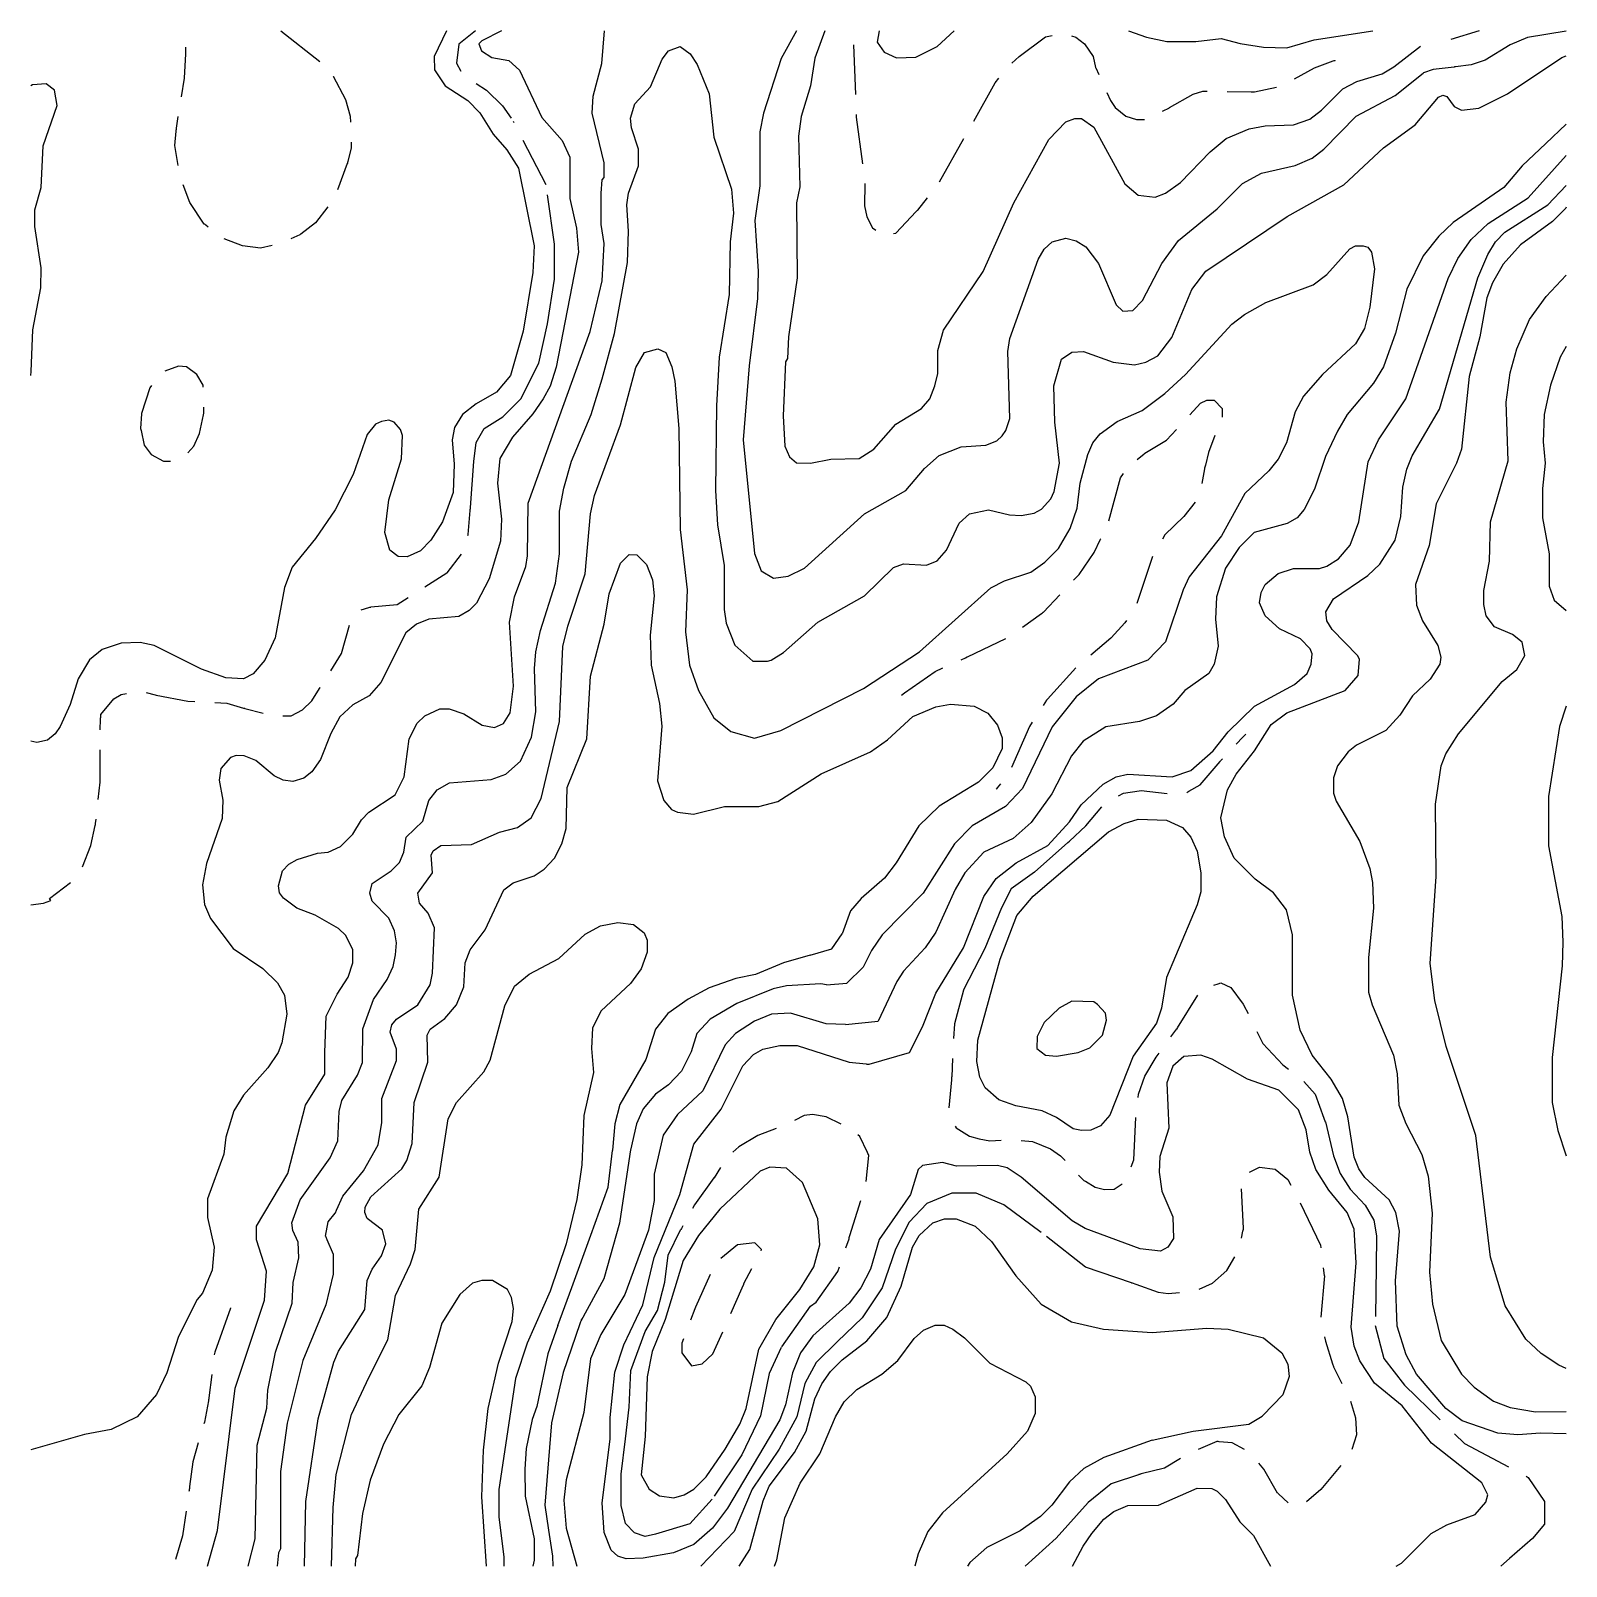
# Model space of a CAD drawing. Extents: x 544000 to 545000, y 131000 to 132000.
import ezdxf

# ---------------------------------------------------------------- set-up
doc = ezdxf.new("R2010")
doc.units = 0
doc.linetypes.add('DGN_STYLE_3', pattern=[45.374528, 32.410377, -12.964151])
for name, color, linetype in [('ALAPSZINTVONAL', 7, 'CONTINUOUS'), ('FELEZO_SZINTVONAL', 7, 'CONTINUOUS'), ('FOSZINTVONAL', 7, 'CONTINUOUS')]:
    doc.layers.add(name, color=color, linetype=linetype)

msp = doc.modelspace()

# ---------------------------------------------------------------- linework, layer by layer
at = {"layer": 'ALAPSZINTVONAL', "color": 4, "linetype": 'CONTINUOUS', "flags": 128}
for points in [[(544270.8, 132000), (544262.7, 131983.1), (544263, 131974.6), (544270, 131964.1), (544284.6, 131954.6), (544292.5, 131946.6), (544301.1, 131932.6), (544310, 131922.5), (544317.6, 131910.4), (544327.8, 131859.9), (544327.1, 131842.5), (544320.8, 131804.4), (544312.5, 131775.5), (544303.3, 131764.7), (544290, 131757.1), (544281.1, 131750.1), (544276, 131741.5), (544274.4, 131733.6), (544275.7, 131717.7), (544275.1, 131699.3), (544268.1, 131680.2), (544260.5, 131668.2), (544253.8, 131661.2), (544245.2, 131657.4), (544239.2, 131657.7), (544233.8, 131661.8), (544230.6, 131673.2), (544233.2, 131694.5), (544241.4, 131721.2), (544242.1, 131736.4), (544240.8, 131740.2), (544236.7, 131745), (544233.2, 131746.3), (544228.4, 131745.6), (544224.6, 131743.7), (544219.2, 131737.1), (544210, 131711), (544198.2, 131687.9), (544185.5, 131669.4), (544170.3, 131650.7), (544165.2, 131637.4), (544159.2, 131604.7), (544152.5, 131590.1), (544144.9, 131581.2), (544138.5, 131578), (544127.1, 131578.6), (544111.2, 131584.3), (544080.4, 131599.6), (544071.2, 131601.5), (544058.9, 131601.2), (544046.5, 131597), (544038.2, 131590.4), (544030.9, 131578), (544025.8, 131561.2), (544019.2, 131546.9), (544016, 131542.1), (544010.9, 131538), (544003.9, 131536.4), (544000, 131537.4)], [(544192.5, 131358.3), (544199.5, 131372.6), (544206.8, 131383.7), (544209.7, 131392.9), (544209.7, 131401.5), (544205.2, 131410.7), (544200.5, 131415.4), (544185.2, 131424), (544173.2, 131428.5), (544164.6, 131435.1), (544162, 131438.6), (544161.4, 131443.1), (544163.9, 131452.9), (544168.1, 131457.3), (544173.5, 131460.2), (544186.8, 131464.3), (544193.8, 131465), (544201.7, 131468.8), (544209.7, 131476.7), (544215.4, 131486.2), (544220.1, 131491), (544237.3, 131502.4), (544243.3, 131514.2), (544246.5, 131538.9), (544251.6, 131549.1), (544256.7, 131553.9), (544266.5, 131558.3), (544272.5, 131558.3), (544282.1, 131555.1), (544294.1, 131547.8), (544302.1, 131546.2), (544307.8, 131548.8), (544312.2, 131555.8), (544314.4, 131573.2), (544311.9, 131614.8), (544315.1, 131631.3), (544322.4, 131651), (544323.6, 131658), (544324, 131692.3), (544364.3, 131804.1), (544372.2, 131837.1), (544373.5, 131861.5), (544371.6, 131873.9), (544371.6, 131894.2), (544372.2, 131902.8), (544373.5, 131904.4), (544373.5, 131913.9), (544365.6, 131946.3), (544366.2, 131957.4), (544371.9, 131978.7), (544373.7, 132000)], [(544498.6, 132000), (544488.7, 131981.9), (544477.3, 131946.3), (544474.8, 131934.2), (544474.8, 131899), (544471.6, 131876.4), (544473.8, 131843.4), (544473.2, 131825.6), (544467.8, 131781.8), (544464, 131733.6), (544471.3, 131659.6), (544475.7, 131648.2), (544483.7, 131643.4), (544493.2, 131644.7), (544504, 131650.1), (544543, 131685.3), (544570, 131700.6), (544582.1, 131714.8), (544591.6, 131723.4), (544605.9, 131729.1), (544622.1, 131730.1), (544629.1, 131732.9), (544632.6, 131736.1), (544635.1, 131739.6), (544637.7, 131747.5), (544636.4, 131791), (544637.7, 131799.6), (544656.1, 131851), (544659.9, 131857.7), (544665.3, 131862.5), (544674.2, 131865), (544680.8, 131863.1), (544687.2, 131859.3), (544695.4, 131848.5), (544706.9, 131821.5), (544711.3, 131817.4), (544717.7, 131817.7), (544724, 131824.4), (544736.7, 131848.5), (544747.5, 131863.4), (544772.6, 131884.1), (544789.1, 131900.6), (544801.5, 131907.2), (544823.4, 131912.3), (544834.5, 131917.1), (544842.1, 131922.8), (544863.1, 131944.4), (544888.5, 131957.7), (544906.9, 131972.3), (544907.1, 131972.5)], [(544552.6, 132000), (544551.2, 131992.6), (544555.8, 131986.1), (544563.8, 131982.4), (544576.4, 131982.8), (544590.4, 131989.8), (544601.3, 132000)], [(544715, 132000), (544726.6, 131995.7), (544739.9, 131992.9), (544758.8, 131992.9), (544775.2, 131994.9), (544787.6, 131991.6), (544802.9, 131989.3), (544818.1, 131988.8), (544835.9, 131994), (544874.1, 132000)], [(545000, 131999.6), (544974.8, 131995.5), (544963.4, 131990.7), (544947.2, 131980.9), (544938, 131977.7), (544927.9, 131976.5), (544927.2, 131976.4), (544926.9, 131976.3)], [(544223.2, 131369.2), (544232.2, 131382.1), (544236, 131390.7), (544237.6, 131398.3), (544238.2, 131405.9), (544237, 131413.9), (544233.2, 131422.1), (544222.4, 131433.2), (544220.8, 131438.3), (544222.4, 131444.6), (544234.7, 131452.9), (544240.1, 131458.3), (544243, 131465), (544244.6, 131474.8), (544255.4, 131485.3), (544259.2, 131498.6), (544264.6, 131505.6), (544272.8, 131510.1), (544299.8, 131512.3), (544309.4, 131515.8), (544318.9, 131524.3), (544326.2, 131539.9), (544329, 131556.4), (544328.1, 131584.7), (544329, 131595.5), (544331.9, 131609.4), (544341.7, 131640.2), (544344.3, 131659.3), (544344.3, 131687.2), (544347.1, 131702.1), (544352.2, 131719.6), (544364.9, 131750.1), (544372.2, 131773.3), (544380.2, 131802.8), (544388.7, 131849.1), (544389.4, 131869.5), (544388.1, 131886.6), (544389.4, 131894.2), (544395.7, 131912), (544395.7, 131922.8), (544391.3, 131936.8), (544390.6, 131943.1), (544393.5, 131952.3), (544403.7, 131963.4), (544411.3, 131981.5), (544415.4, 131986.9), (544423, 131989.8), (544429.4, 131985), (544434.1, 131978), (544441.8, 131959), (544444.9, 131930.7), (544456.4, 131896.8), (544457.6, 131881.2), (544455.4, 131862.5), (544454.8, 131828.2), (544448.4, 131787.5), (544446.5, 131755.8), (544445.9, 131700.6), (544447.2, 131678.3), (544451.6, 131651.7), (544451.6, 131623.1), (544452.9, 131614.2), (544458.6, 131599.9), (544470.3, 131589.4), (544479.9, 131589.4), (544482.1, 131590.1), (544490.3, 131595.1), (544512.6, 131614.8), (544543, 131632), (544561.8, 131650.4), (544568.4, 131652.9), (544583.4, 131652), (544590.3, 131654.8), (544596.4, 131661.8), (544604.6, 131679.3), (544611.3, 131685.3), (544623.7, 131687.9), (544637.3, 131684.7), (544645, 131684.4), (544653.5, 131685.9), (544658.3, 131688.5), (544664.3, 131695.2), (544666.5, 131699.9), (544670, 131718.3), (544666.9, 131745), (544666.2, 131768.8), (544671.3, 131786), (544678, 131790.7), (544685.6, 131791), (544705, 131784.1), (544718.9, 131782.5), (544726.2, 131784.1), (544733.9, 131788.2), (544743.1, 131800.2), (544756.1, 131831.4), (544765.3, 131843.4), (544818.3, 131879), (544855.1, 131899.6), (544880.9, 131923.8), (544901.5, 131938.7), (544916.7, 131956.8), (544919.6, 131958), (544922.1, 131957.1), (544926.9, 131950.7), (544931.7, 131948.2), (544943.1, 131949.5), (544961.8, 131959), (544997.1, 131982.5), (545000, 131983.6)], [(544000, 131775.5), (544000.4, 131778), (544001.4, 131805.3), (544006.5, 131832.6), (544006.8, 131845.6), (544002.7, 131872.6), (544002.7, 131883.4), (544006.8, 131898), (544008.1, 131925), (544017.3, 131951.4), (544015.4, 131961.2), (544010, 131965.3), (544001.1, 131964.7), (544000, 131964.2)], [(545000, 131939.2), (544986.6, 131926.6), (544971.3, 131912), (544959.3, 131898), (544926.3, 131875.2), (544917.1, 131866.3), (544906.9, 131853.3), (544896.1, 131831.7), (544888.8, 131803.1), (544880.9, 131781.2), (544874.5, 131770.4), (544857.4, 131750.1), (544851, 131739.3), (544843.1, 131722.8), (544836.1, 131701.5), (544829.4, 131688.2), (544824.7, 131682.8), (544818.3, 131679), (544796.7, 131673.2), (544786.9, 131663.4), (544778, 131650.1), (544772.3, 131631.3), (544771.6, 131616.7), (544773.2, 131599.3), (544770.7, 131587.5), (544767.2, 131581.5), (544751.6, 131570.4), (544744, 131561.5), (544733.2, 131553.9), (544722.1, 131550.1), (544700.2, 131546.6), (544685.3, 131537.4), (544677.7, 131527.8), (544665, 131503.1), (544651.6, 131484.3), (544639.9, 131473.9), (544620.8, 131465), (544608.4, 131451.6), (544602.1, 131440.8), (544589.4, 131412.9), (544582.4, 131402.7), (544568.4, 131387.5), (544564, 131380.8), (544551.9, 131355.1)], [(544572.3, 131334.5), (544580.8, 131351.3), (544589.4, 131373.2), (544607.5, 131402.7), (544620.8, 131436.1), (544628.8, 131447.8), (544641.8, 131458), (544662.4, 131469.4), (544676.4, 131484.7), (544684, 131495.8), (544698.3, 131509.4), (544706.9, 131514.2), (544714.5, 131515.8), (544743.4, 131514.2), (544755.4, 131518.3), (544770.1, 131531), (544779.9, 131543.4), (544797, 131560.2), (544823.1, 131574.2), (544831.3, 131581.5), (544833.9, 131587.5), (544834.5, 131594.2), (544833.2, 131597.4), (544826.9, 131604), (544813.2, 131610.4), (544804, 131619), (544800.2, 131627.5), (544801.2, 131634.2), (544804, 131639.3), (544812.3, 131646.6), (544822.4, 131649.8), (544839.3, 131649.8), (544844, 131651.3), (544851.7, 131656.1), (544859.3, 131665), (544865, 131680.2), (544871, 131719.3), (544877.7, 131733.6), (544895.5, 131760.2), (544923.1, 131838.7), (544929.4, 131851.7), (544938, 131864.1), (544949.1, 131874.5), (544975.2, 131891.1), (545000, 131918.7)], [(545000, 131885), (544999.6, 131884.4), (544991, 131875.8), (544970.1, 131860.6), (544959, 131847.9), (544952, 131835.8), (544948.2, 131826), (544943.7, 131800.6), (544936.7, 131774.8), (544931.7, 131727.5), (544928.5, 131718.3), (544915.2, 131692), (544910.7, 131664.7), (544901.8, 131639.3), (544902.5, 131625.9), (544906.3, 131615.8), (544916.4, 131599.6), (544918.3, 131592), (544917.7, 131587.5), (544911.3, 131577.7), (544899.9, 131566.9), (544891.7, 131554.2), (544882.4, 131544.3), (544863.4, 131534.8), (544858, 131530.4), (544851, 131521.2), (544848.5, 131513.5), (544848.5, 131503.4), (544850.1, 131498.3), (544865.6, 131472), (544872, 131454.5), (544873.9, 131445.3), (544874.5, 131428.5), (544871.3, 131396.4), (544871.3, 131373.8), (544873.6, 131365.6), (544887.5, 131332.9), (544889.8, 131320.8), (544891, 131300.2), (544895.5, 131288.4), (544905.9, 131268.1), (544910.1, 131254.1), (544912.6, 131230), (544911, 131191.6), (544912.9, 131170.6), (544918.6, 131147.1), (544931.7, 131125.2), (544939.9, 131116.7), (544952.6, 131107.5), (544963.4, 131103.3), (544979.9, 131100.5), (545000, 131100.7)], [(544198.3, 131229.9), (544198.4, 131230.2), (544198.7, 131230.8), (544198.9, 131231.3), (544199.2, 131231.9), (544203.3, 131241.1), (544216.7, 131257.6), (544226.2, 131274.5), (544228.7, 131289.1), (544228.7, 131304.6), (544238.2, 131329.4), (544238.2, 131336.7), (544234.1, 131347.8), (544235.1, 131352.6), (544238.2, 131356.4), (544252.2, 131365.6), (544260.1, 131378.6), (544261.7, 131386.2), (544263, 131415.8), (544258.9, 131425.3), (544253.2, 131431.9), (544252.2, 131438.3), (544261.7, 131451.6), (544260.8, 131463.1), (544262.1, 131465.9), (544267.1, 131469.4), (544287.1, 131470), (544305.2, 131478), (544317, 131481.2), (544325.9, 131487.5), (544332.5, 131499.9), (544344.3, 131550.1), (544346.5, 131599), (544349.7, 131612.3), (544361.1, 131646.3), (544364.6, 131685.3), (544367.1, 131697.4), (544384, 131743.4), (544394.1, 131780.6), (544399.8, 131790.4), (544408.4, 131792.9), (544413.5, 131790.4), (544417.6, 131781.2), (544419.5, 131771.7), (544422.1, 131740.9), (544423, 131675.2), (544427.5, 131635.8), (544426.5, 131608.5), (544429.1, 131586.9), (544434.8, 131570.4), (544444.9, 131552.6), (544456, 131543.7), (544471.3, 131539.3), (544488.4, 131544.3), (544542.4, 131571.6), (544578.9, 131595.5), (544625.3, 131637.1), (544634.2, 131641.8), (544651.3, 131647.5), (544660.5, 131653.9), (544669.4, 131662.8), (544677, 131675.8), (544681.5, 131689.1), (544683.4, 131705.3), (544688.5, 131724), (544691.6, 131731.7), (544696.4, 131737.4), (544707.5, 131745.6), (544723.7, 131752.6), (544738.6, 131763.7), (544752, 131776.1), (544782.1, 131808.8), (544790.4, 131815.2), (544804.3, 131823.1), (544835.1, 131834.5), (544844, 131841.2), (544859, 131858), (544862.8, 131859.9), (544867.8, 131859.9), (544870.7, 131859), (544873.2, 131855.8), (544875.1, 131845), (544872, 131819.9), (544868.5, 131806), (544862.8, 131796.1), (544841.2, 131776.1), (544828.8, 131762.1), (544823.4, 131751.7), (544817.7, 131731.7), (544812.3, 131720.9), (544806.2, 131713.3), (544790.7, 131698.6), (544775.5, 131671), (544754.5, 131644.4), (544750.4, 131635.8), (544738.9, 131602.1), (544727.5, 131590.1), (544695.4, 131578), (544680.8, 131566.2), (544665.3, 131546.6), (544645.9, 131506.6), (544634.8, 131494.8), (544613.2, 131482.1), (544601.5, 131470.4), (544581.1, 131438.3), (544554.5, 131411.3), (544547.5, 131401.1), (544542.1, 131390.2)], [(545000, 131128.8), (544995.2, 131131), (544983.7, 131138.6), (544973.6, 131147.8), (544960.2, 131169.7), (544950.7, 131201.4), (544941.2, 131280.5), (544921.8, 131338.6), (544914.5, 131368.4), (544911.3, 131392.6), (544915.2, 131449.1), (544914.8, 131496.4), (544918.6, 131521.2), (544921.5, 131529.1), (544929.8, 131542.1), (544958.3, 131576.1), (544967.9, 131584), (544972.9, 131593.2), (544971.3, 131601.8), (544965, 131606.9), (544953.3, 131611.7), (544947.9, 131619), (544946.3, 131626.3), (544946.3, 131635.5), (544950.1, 131654.5), (544950.7, 131680.2), (544962.1, 131719.9), (544960.9, 131758), (544963.4, 131777.1), (544967.9, 131792.9), (544976.1, 131812), (544986.9, 131826.9), (545000, 131840.9)], [(545000, 131794.3), (544996.1, 131787.5), (544989.8, 131769.1), (544985.6, 131750.1), (544985, 131732.3), (544986.3, 131718.3), (544984.4, 131701.8), (544984.4, 131682.8), (544988.8, 131659.3), (544988.8, 131638.3), (544992, 131629.1), (545000, 131622.4)], [(545000, 131560.2), (544995.5, 131546.9), (544988.5, 131501.2), (544988.5, 131469.1), (544997.1, 131423.1), (544997.7, 131406.5), (544997.4, 131391), (544990.7, 131331.3), (544990.7, 131302.1), (544994.5, 131283.7), (545000, 131267.4)], [(544195.9, 131000), (544197, 131038.2), (544198.9, 131059.8), (544209, 131098.9), (544220.1, 131123), (544232.5, 131147.5), (544237.6, 131176.4), (544247.4, 131197), (544250.3, 131206.2), (544252.8, 131232.6), (544265.9, 131253.5), (544271.9, 131291.3), (544277.3, 131302.1), (544295.1, 131322.1), (544299.2, 131329.7), (544308.7, 131365), (544315.1, 131377.7), (544324.6, 131385.6), (544344, 131395.8), (544361.1, 131411.6), (544371, 131417), (544382.4, 131419.2), (544392.5, 131418), (544399.5, 131412.6), (544401.4, 131407.8), (544401.4, 131399.9), (544397.6, 131389.1), (544390.6, 131379.6), (544371.6, 131361.8), (544365.9, 131350.7), (544365.2, 131337.3), (544366.5, 131321.5), (544360.2, 131293.5), (544358.9, 131261.5), (544355.7, 131238.9), (544348.7, 131210), (544338.3, 131179.2), (544323.3, 131145.2), (544315.7, 131122.4), (544304.9, 131050), (544304.9, 131032.2), (544308.1, 131005.9), (544308.1, 131000)], [(544518.3, 131378.6), (544514.5, 131379.2), (544492.2, 131378), (544483.4, 131376.1), (544459.9, 131366.5), (544442.4, 131356.4), (544433.8, 131346.9), (544430, 131335.1), (544423.7, 131322.4), (544415.4, 131313.5), (544406.8, 131307.5), (544398.9, 131298), (544394.5, 131288.1), (544390.6, 131271), (544390.1, 131268.5), (544390.1, 131268.3)], [(544530.7, 131352.9), (544518, 131353.2), (544494.8, 131360.2), (544482.4, 131359.6), (544471.3, 131355.1), (544458.9, 131346.9), (544452.2, 131339.6), (544437.6, 131309.7), (544421.1, 131294.2), (544411.9, 131280.8), (544405.9, 131255.4), (544405.9, 131238.3), (544402.4, 131218.9), (544386.8, 131177), (544371.3, 131151), (544364.6, 131135.1), (544360.2, 131100.2), (544348.7, 131056.3), (544347.1, 131043), (544348.7, 131024.9), (544355.7, 131000)], [(544655.1, 131337.3), (544660.8, 131332.9), (544668.1, 131332.3), (544682.1, 131334.5), (544689.7, 131337.6), (544698, 131345.9), (544700.5, 131355.7), (544699.9, 131360.2), (544694.8, 131365.9), (544692.3, 131367.5), (544678, 131368.1), (544669.7, 131363.4), (544659.9, 131354.2), (544655.4, 131345), (544655.1, 131337.3)], [(544115.1, 131000), (544121.7, 131023.3), (544133.1, 131116), (544152.2, 131173.2), (544153.5, 131192.2), (544147.1, 131212.6), (544147.1, 131221.4), (544167.4, 131255.7), (544178.9, 131300.2), (544191.6, 131320.5), (544191.6, 131334.5), (544192.5, 131358.3)], [(544141.6, 131000), (544146.2, 131017.9), (544147.4, 131078.9), (544153.8, 131103), (544154.4, 131114.8), (544159.5, 131139.5), (544170.3, 131171.3), (544170.9, 131184.9), (544174.7, 131200.8), (544174.1, 131211), (544170.6, 131218.6), (544170, 131223.7), (544175.4, 131238.6), (544195.1, 131265.9), (544200.1, 131277), (544200.8, 131296.1), (544202.7, 131303.4), (544212.8, 131319.9), (544216, 131328.1), (544216.3, 131350)], [(544889.3, 131000), (544892.6, 131002.1), (544912, 131021.4), (544922.1, 131027.1), (544940.6, 131033.8), (544947.5, 131041.7), (544948.8, 131046.5), (544945, 131054.4), (544912.3, 131080.2), (544893.2, 131104.6), (544875.1, 131119.2), (544865.6, 131133.8), (544861.8, 131143.3), (544859.9, 131155.7), (544863.1, 131197.6), (544861.8, 131219.5), (544857.4, 131230.3), (544845.3, 131244.9), (544837, 131258.3), (544832.9, 131269.7), (544830.7, 131284.3), (544825.6, 131297.3), (544812.9, 131310), (544792.3, 131317.3), (544769.4, 131330.3), (544762.1, 131332.9), (544751, 131331.9), (544743.7, 131325.6), (544739.9, 131314.8), (544741.2, 131285.3), (544735.4, 131266.8), (544734.8, 131256.7), (544736.7, 131244.3), (544743.7, 131227.5), (544744.3, 131213.5), (544740.5, 131207.8), (544735.8, 131205.3), (544722.4, 131206.8), (544686.6, 131219.9), (544678.3, 131224.9), (544645, 131253.5), (544635.8, 131259.5), (544629.7, 131261.1), (544603, 131260.5), (544593.8, 131263), (544580.8, 131261.1), (544578, 131258.3), (544572.9, 131242.1), (544552.6, 131212.9), (544546.9, 131193.5), (544540.5, 131181.4), (544532.9, 131171.3), (544509.4, 131150), (544501.4, 131138.9), (544496.1, 131125.9), (544491.6, 131105.2), (544487.8, 131095.4), (544453.8, 131037.9), (544444, 131024.9), (544431.9, 131014.1), (544418.6, 131008.7), (544398.9, 131005.2), (544387.8, 131004.9), (544382.4, 131006.5), (544377.9, 131010.6), (544373.5, 131022.1), (544372.2, 131041.4), (544377.3, 131082.7), (544377.3, 131097), (544380.5, 131126.5), (544386.2, 131144.3), (544398.6, 131170.3), (544405.9, 131201.1), (544422.7, 131242.1), (544431.9, 131274.8), (544449.7, 131297.6), (544463.7, 131325.9), (544470.7, 131333.2), (544476.7, 131336.7), (544487.8, 131339.2), (544499.2, 131339.2), (544532.9, 131328.4), (544544, 131327.2), (544544.6, 131327.1), (544545.3, 131327), (544545.9, 131327), (544546, 131326.9)], [(544461.3, 131000), (544468.4, 131010.9), (544477, 131042.7), (544480.8, 131052.2), (544497.3, 131074.1), (544504.9, 131088.1), (544510.7, 131109), (544515.1, 131118.9), (544520.8, 131126.8), (544528.4, 131134.5), (544544.6, 131146.8), (544557.6, 131162.1), (544566.9, 131182.4), (544574.2, 131207.8), (544578.6, 131215.4), (544587.5, 131223.7), (544595.1, 131226.2), (544602.7, 131226.2), (544615.1, 131221.4), (544625.6, 131211.6), (544641.5, 131189.1), (544658, 131170.6), (544677.7, 131159.2), (544698.6, 131154.5), (544730.4, 131152.2), (544765.9, 131155.1), (544779.9, 131154.5), (544802.8, 131148.7), (544814.8, 131138.9), (544818.6, 131131.6), (544819.6, 131123.7), (544815.5, 131111.6), (544802.4, 131098.3), (544802, 131097.8), (544801.9, 131097.7)], [(544192, 131214.9), (544192.1, 131214.6), (544192.8, 131212.9), (544197, 131203.3), (544197, 131190.3), (544192.2, 131170.3), (544177.3, 131134.1), (544167.1, 131093.2), (544162.7, 131061.7), (544162.7, 131011.3), (544161.4, 131008.7), (544160.6, 131000)], [(544296.8, 131000), (544293.8, 131045.2), (544294.8, 131075.7), (544297.9, 131102.7), (544304.6, 131132.2), (544313.5, 131159.5), (544314.4, 131167.8), (544313.2, 131175.1), (544310.6, 131180.2), (544300.8, 131186.2), (544293.8, 131186.2), (544287.8, 131184.3), (544279.5, 131177), (544267.8, 131158.3), (544259.8, 131129.4), (544254.8, 131117.6), (544239.8, 131098.9), (544229.7, 131079.5), (544221.1, 131056), (544216, 131034.4), (544212.8, 131007.1), (544211.6, 131004.9), (544211.3, 131000)], [(544358.6, 131161), (544358.4, 131160.4), (544358.2, 131159.7), (544358, 131159.1), (544357.8, 131158.5), (544357.6, 131157.9), (544346.8, 131126.2), (544339.2, 131093.5), (544334.8, 131039.8), (544337.3, 131023.6), (544339.8, 131006.5), (544340, 131000)], [(544484.4, 131000), (544485.9, 131004.3), (544491, 131031.6), (544501.1, 131054.1), (544513.8, 131073.2), (544524, 131097.3), (544529.7, 131107.1), (544538, 131115.1), (544554.2, 131125.2), (544564.6, 131134.1), (544575.4, 131148.4), (544581.5, 131153.8), (544589.1, 131157), (544594.8, 131157), (544600.5, 131154.5), (544608.1, 131148.7), (544624.6, 131132.2), (544648.1, 131120.2), (544651, 131117.3), (544654.2, 131110.3), (544654.2, 131099.5), (544649.1, 131088.1), (544635.8, 131073.2), (544593.8, 131034.8), (544584.3, 131022.7), (544578, 131008.1), (544575.7, 131000)], [(544730.4, 131082.1), (544698.9, 131070.9), (544685.9, 131063.6), (544676.4, 131055.1), (544665, 131039.8), (544657.7, 131032.5), (544644.3, 131023), (544622.7, 131012.2), (544611.6, 131002.4), (544610, 131000)], [(544678.5, 131000), (544685.3, 131013.2), (544691, 131021.4), (544698.9, 131030.6), (544705.3, 131035.7), (544714.5, 131039.5), (544734.5, 131039.8), (544759.6, 131050.9), (544769.1, 131050.6), (544772.6, 131049), (544778, 131043.6), (544787.5, 131029), (544796.4, 131020.1), (544807.3, 131000)]]:
    msp.add_lwpolyline(points, dxfattribs=at)
at = {"layer": 'ALAPSZINTVONAL', "color": 4, "linetype": 'CONTINUOUS'}
for points in [[(544926.9, 131976.3), (544913.2, 131974.8), (544907.1, 131972.5)], [(544518.3, 131378.6), (544531.4, 131379.7), (544542.1, 131390.2)], [(544216.3, 131350), (544223.2, 131369.2)], [(544530.7, 131352.9), (544551.9, 131355.1)], [(544546, 131326.9), (544572.3, 131334.5)], [(544390.1, 131268.3), (544383.4, 131223.4), (544373.3, 131187.3), (544358.2, 131159.7)], [(544192, 131214.9), (544193.7, 131224.4), (544198.3, 131229.9)], [(544730.4, 131082.1), (544757.1, 131088.1), (544793.2, 131092.5), (544801.9, 131097.7)]]:
    msp.add_lwpolyline(points, dxfattribs=at)
at = {"layer": 'FELEZO_SZINTVONAL', "color": 2, "linetype": 'DGN_STYLE_3', "flags": 128}
for points in [[(544162.8, 132000), (544190.6, 131978), (544196.3, 131971.1), (544196.7, 131970.6), (544196.9, 131970.3), (544204.9, 131955.2), (544208.1, 131944.4), (544208.7, 131923.8), (544206.5, 131914.9), (544206.3, 131914.2), (544206.2, 131913.6), (544206.1, 131913.5), (544198.9, 131893.9), (544195.1, 131887.2), (544185.5, 131874.9), (544176, 131867.6), (544175.5, 131867.2), (544175.3, 131867), (544161.4, 131860.9), (544149.7, 131858.4), (544137.9, 131859.9), (544124.9, 131865), (544114.1, 131873.3), (544113.6, 131873.7), (544113.1, 131874), (544113, 131874.1), (544103.6, 131888.2), (544097, 131905.7), (544093.8, 131925.3), (544094.7, 131934.5), (544094.8, 131935.2), (544094.9, 131935.8), (544094.9, 131936.4), (544094.9, 131936.6), (544100.1, 131969.2), (544101.1, 131985), (544100.9, 132000)], [(544289.6, 132000), (544278.7, 131991.2), (544277.3, 131978.9), (544281.2, 131971.5), (544296.8, 131961.3), (544307.3, 131951), (544314.4, 131940.8)], [(544535.8, 131990.8), (544537.6, 131943.6), (544543, 131903.4), (544543.1, 131902.8), (544543.1, 131902.2), (544543.2, 131902), (544543, 131886), (544544.6, 131878.7), (544548.1, 131871.7), (544555.4, 131866.6), (544563.4, 131868.2), (544576.7, 131882.2), (544577.1, 131882.6), (544577.6, 131883.1), (544577.7, 131883.2), (544590.3, 131899), (544608.1, 131930.4), (544608.4, 131931), (544608.6, 131931.3), (544628.1, 131966), (544635.4, 131975.8), (544643.7, 131983.1), (544643.8, 131983.2), (544660.8, 131996.1), (544672.9, 131998.4), (544680.5, 131995.8), (544686.2, 131991.4), (544691.9, 131983.1), (544693.5, 131976.1), (544693.6, 131975.8), (544703.1, 131954.6), (544706.2, 131950.1), (544713.2, 131944.4), (544720.2, 131942.2), (544725.6, 131942.2), (544741.5, 131949.8), (544741.6, 131949.9), (544757, 131958.7), (544763.4, 131960.6), (544794.8, 131960.3), (544795.5, 131960.3), (544796.1, 131960.3), (544796.7, 131960.2), (544796.9, 131960.2), (544813.9, 131963.8), (544836.1, 131975.8), (544848.2, 131980.3), (544848.8, 131980.5), (544849.4, 131980.7), (544849.5, 131980.8)], [(544567, 131567.3), (544569.1, 131568.8), (544589.1, 131582.8), (544608.8, 131591.6), (544609.9, 131592.2), (544610.1, 131592.2), (544636.7, 131605), (544658.3, 131620.5), (544658.8, 131620.9), (544659.3, 131621.3), (544659.5, 131621.4), (544682.7, 131645.9), (544692.6, 131660.2), (544696.7, 131668.8), (544697, 131669.4), (544697.1, 131669.5), (544701.8, 131679.9), (544709.7, 131708.8), (544715.4, 131716.7), (544725, 131724.4), (544725.5, 131724.8), (544725.6, 131724.9), (544739.6, 131733.3), (544761.8, 131757.4), (544765.9, 131759.3), (544770.7, 131759.3), (544775.8, 131753.9), (544775.8, 131748.2), (544766.9, 131725.3), (544765, 131717.1), (544764.8, 131716.4), (544764.7, 131715.8), (544764.5, 131715.2), (544764.4, 131714.6), (544761.2, 131698), (544759.3, 131694.2), (544751, 131683.7), (544738.6, 131671.7), (544731, 131658.6), (544730.8, 131658.4), (544719.9, 131625.9), (544712.6, 131614.5), (544703.7, 131604.7), (544703.5, 131604.4), (544680.5, 131585), (544662.1, 131564.7), (544661.7, 131564.2), (544661.6, 131564.1), (544650.4, 131546.9), (544637.7, 131517.7), (544629.4, 131506.9), (544629, 131506.4), (544628.8, 131506.1)], [(544000, 131430.7), (544008.4, 131431.9), (544013.1, 131433.5), (544012.2, 131434.8), (544028.7, 131447.5), (544032.8, 131453.2), (544039.2, 131469.4), (544042, 131482.4), (544042.2, 131483), (544042.3, 131483.7), (544042.3, 131483.8), (544045.2, 131510.7), (544045.2, 131538.9), (544045.2, 131539.6), (544045.2, 131540.2), (544045.2, 131540.5), (544045.5, 131551.6), (544045.5, 131552.3), (544045.6, 131552.9), (544045.6, 131553.5), (544045.6, 131554.2), (544045.6, 131554.8), (544054.1, 131565), (544058.9, 131567.8), (544072.2, 131569.7), (544081.1, 131567.5), (544081.7, 131567.4), (544081.8, 131567.3), (544102.4, 131563.4), (544127.8, 131562.1), (544138.5, 131558.9), (544139.2, 131558.8), (544139.5, 131558.7), (544158.2, 131553.9), (544169.7, 131553.9), (544177, 131557.7), (544183, 131563.7), (544188.1, 131571.6), (544188.4, 131572.2), (544188.6, 131572.4), (544202.4, 131594.5), (544208.4, 131615.8), (544213.8, 131622.4), (544220.1, 131624.4), (544220.8, 131624.5), (544221.4, 131624.7), (544221.5, 131624.8), (544238.6, 131626.3), (544270.9, 131646.9), (544271.1, 131647), (544281.7, 131660.5), (544284.9, 131672), (544286.2, 131687.5), (544286.2, 131688.2), (544286.3, 131688.8), (544286.3, 131689.4), (544286.4, 131689.6)], [(544675.3, 131471.3), (544675.5, 131471.4), (544676.4, 131472.3), (544687.2, 131482.1), (544699.3, 131496.7), (544711.6, 131503.4), (544721.8, 131505), (544723.2, 131505.2), (544744.3, 131502.8), (544751, 131503.1), (544754.2, 131504.7), (544761.5, 131508.8), (544774.5, 131524), (544774.9, 131524.5), (544775.1, 131524.7), (544789.4, 131539.9), (544789.9, 131540.4), (544790.3, 131540.8), (544790.7, 131541.3), (544791.2, 131541.7), (544791.4, 131542)], [(544607.5, 131375.3), (544607.5, 131375.1), (544601.5, 131353.2), (544599.8, 131318.7), (544599.7, 131318.6), (544599.7, 131318), (544599.6, 131317.3), (544599.6, 131316.7), (544597.7, 131297.3), (544599.6, 131290), (544602.7, 131285.6), (544611.3, 131280.2), (544617.7, 131278.3), (544624.6, 131277), (544638.5, 131277.8), (544638.6, 131277.8), (544639.2, 131277.7), (544639.9, 131277.7), (544640.5, 131277.6), (544652.3, 131276.7), (544664, 131271.9), (544670.7, 131267.2), (544685.6, 131251.4), (544685.8, 131251.3), (544686.3, 131251), (544686.9, 131250.7), (544693.2, 131246.8), (544699.3, 131245.3), (544705.6, 131245.6), (544713.2, 131250.7), (544718.3, 131264.6), (544719.7, 131293.1), (544719.7, 131293.2), (544719.8, 131293.8), (544719.9, 131294.5), (544721.5, 131307.5), (544725.6, 131319.2), (544732.9, 131331.6), (544746.4, 131349.9), (544746.5, 131350.1), (544746.9, 131350.7), (544761.5, 131374.5), (544763.7, 131376.7), (544773.2, 131379.2), (544775.1, 131379.9), (544781.5, 131377), (544789.6, 131366.1), (544789.8, 131365.8), (544790.1, 131365.3), (544802.4, 131340.5), (544815.5, 131326.5), (544827.8, 131317.1), (544827.9, 131317), (544828.8, 131316.1), (544836.4, 131307.5), (544842.1, 131291.9), (544843, 131289.5), (544843.1, 131289.4)], [(544507.7, 131169.3), (544507.8, 131169.4), (544511.6, 131171.9), (544525.6, 131191.9), (544532.9, 131213.3), (544533, 131213.6), (544533.1, 131214.2), (544533.3, 131214.8), (544533.5, 131215.4), (544544, 131249.4), (544545.8, 131267.5), (544545.8, 131267.7), (544545.5, 131268.2), (544545.2, 131268.8), (544544.9, 131269.4), (544539.9, 131279.9), (544534.5, 131284.6), (544518, 131292.6), (544509.1, 131294.2), (544503.7, 131293.5), (544489.5, 131286.6), (544489.4, 131286.5), (544473.5, 131280.5), (544461.1, 131273.2), (544452.6, 131265.3), (544445, 131253), (544444.9, 131252.9), (544432.2, 131235.4), (544423.7, 131219.9), (544423.4, 131219.3), (544423.2, 131219)], [(544716.9, 131184.6), (544717.2, 131184.5), (544719.6, 131183.7), (544734.2, 131178.6), (544740.8, 131177.6), (544757, 131179.2), (544757.7, 131179.3), (544758, 131179.3), (544769.7, 131184.3), (544778.9, 131192.6), (544786.9, 131206.2), (544789.4, 131218.3), (544789.6, 131218.9), (544789.7, 131219.5), (544789.8, 131220.1), (544789.8, 131220.3), (544788.2, 131249.7), (544792.3, 131256.1), (544800.2, 131259.9), (544810.4, 131258.6), (544818.6, 131251.9), (544823.1, 131243.7), (544823.4, 131243.1), (544823.7, 131242.6), (544823.8, 131242.4), (544839.9, 131209.1), (544842.4, 131189.4), (544842.5, 131189.1), (544840.2, 131161.8), (544843.1, 131146.5), (544847.8, 131131.9), (544848, 131131.3), (544848.2, 131130.7), (544848.4, 131130.1), (544848.5, 131129.9), (544859.3, 131107.8), (544862.8, 131096.7), (544863.4, 131085.6), (544859.6, 131073.5), (544859.5, 131073.3), (544840.2, 131050), (544830.1, 131041.4), (544825, 131039.8), (544819.6, 131040.5), (544812.6, 131047.1), (544812.1, 131047.6), (544812, 131047.7), (544803.1, 131063.3), (544793.9, 131074.1), (544782.4, 131080.5), (544773.9, 131081.1), (544773.2, 131081.2), (544772.6, 131081.2), (544772.4, 131081.2), (544755.1, 131073.8), (544738.3, 131064), (544723.1, 131060.2), (544722.4, 131060), (544721.8, 131059.8), (544721.7, 131059.8)], [(544430.3, 131130.6), (544437.3, 131131.9), (544444.3, 131138.3), (544463.3, 131181.4), (544464.4, 131183.8), (544464.5, 131184.1), (544476, 131206.2), (544471.6, 131210.6), (544460.2, 131209.4), (544445.6, 131197.3), (544432.9, 131168.7), (544432.4, 131167.6), (544424, 131145.2), (544424, 131138.9), (544430.3, 131130.6)], [(544130, 131168.3), (544130, 131168.1), (544119.8, 131139.5), (544116.1, 131109.8), (544116, 131109.7), (544115.9, 131109), (544115.8, 131108.4), (544115.7, 131107.8), (544113.1, 131093.8), (544105.5, 131068.1), (544103.4, 131051.9), (544103.3, 131051.2), (544103.3, 131050.6), (544103.2, 131050), (544103.1, 131049.4), (544103, 131048.7), (544098.9, 131019.8), (544092.9, 131000)]]:
    msp.add_lwpolyline(points, dxfattribs=at)
at = {"layer": 'FELEZO_SZINTVONAL', "color": 2, "linetype": 'DGN_STYLE_3'}
for points in [[(544286.4, 131689.6), (544288.5, 131719.5), (544290, 131731.9), (544295.3, 131741), (544307.5, 131748.6), (544319.3, 131760.4), (544325.5, 131772.9), (544330.9, 131783.5), (544336.6, 131809.1), (544341.1, 131838.3), (544341.1, 131861.1), (544335.7, 131899.7), (544314.4, 131940.8)], [(544675.3, 131471.3), (544653.6, 131452.1), (544638.6, 131441.1), (544632.1, 131428.9), (544621.3, 131402.4), (544607.5, 131375.3)], [(544843.1, 131289.4), (544848.4, 131267.2), (544852.7, 131255.9), (544859.3, 131245.5), (544869.1, 131235.1), (544874.7, 131225.4), (544876.3, 131215.2), (544876.1, 131195), (544875.6, 131156.7), (544881.1, 131135.4), (544894.6, 131117.9), (544933.7, 131079.9), (544975.1, 131057.9), (544985.8, 131042.2), (544985.8, 131027.5), (544978, 131018.1), (544963.1, 131005), (544957.3, 131000)], [(544716.9, 131184.6), (544687, 131194.7), (544658.1, 131217.3), (544633.7, 131235.4), (544615.7, 131243), (544599.8, 131243), (544583.6, 131236.3), (544572.1, 131224), (544563.2, 131206.5), (544554.5, 131181.4), (544541.4, 131161.8), (544525.4, 131146.4), (544511.4, 131132.8), (544504.2, 131119), (544498.9, 131097.3), (544487.4, 131076.2), (544469.8, 131050.3), (544458.2, 131022.7), (544436.3, 131000)], [(544507.7, 131169.3), (544488.7, 131142.4), (544480.8, 131125.5), (544475.3, 131098), (544463.1, 131072.5), (544443.8, 131043.7), (544429.3, 131027.6), (544406.9, 131020.9), (544400.1, 131019.3), (544393.1, 131021.8), (544387.3, 131027.8), (544384.6, 131039.6), (544384.6, 131060), (544387.3, 131083), (544389.7, 131103.7), (544390.8, 131127.6), (544400.1, 131152.8), (544408.2, 131166.5), (544412.9, 131185.1), (544415.2, 131202.6), (544423.2, 131219)], [(544722.8, 131060.1), (544703.7, 131053.6), (544688.6, 131041.6), (544667.8, 131018.3), (544647.6, 131000)]]:
    msp.add_lwpolyline(points, dxfattribs=at)
at = {"layer": 'FELEZO_SZINTVONAL', "color": 2, "linetype": 'DGN_STYLE_3', "flags": 128}
msp.add_lwpolyline([(544071.6, 131741), (544071.6, 131740.9), (544071.9, 131739.6), (544073.8, 131730.1), (544078.5, 131724), (544086.5, 131719.6), (544092.2, 131719.6), (544100.8, 131723.4), (544106.2, 131729.4), (544110, 131737.7), (544112.5, 131749.8), (544112.8, 131751), (544112.8, 131751.2), (544112.2, 131769.1), (544108.1, 131776.1), (544101.4, 131781.2), (544096.3, 131781.5), (544085.8, 131777.7), (544077.6, 131767.5), (544072.2, 131750.7), (544072.1, 131750.4)], close=True, dxfattribs=at)
at = {"layer": 'FOSZINTVONAL', "color": 1, "linetype": 'CONTINUOUS', "flags": 128}
for points in [[(544306.6, 132000), (544293.8, 131993.3), (544291.9, 131991.4), (544293.5, 131986.9), (544300.2, 131982.5), (544311.3, 131980.6), (544318.3, 131974.2), (544332.9, 131943.4), (544346.2, 131928.5), (544351, 131917.7), (544351, 131890.7), (544355.4, 131871.4), (544356.7, 131855.8), (544342.1, 131780.9), (544338.3, 131768.5), (544333.8, 131760.2), (544327.1, 131750.4), (544313.8, 131735.2), (544305.6, 131721.5), (544304, 131705.3), (544306.5, 131681.8), (544305.9, 131667.5), (544298.6, 131643.1), (544290.3, 131627.2), (544285.5, 131622.4), (544278.9, 131618.6), (544259.2, 131616.7), (544251.3, 131613.6), (544244.3, 131607.8), (544228.1, 131575.5), (544220.5, 131566.9), (544209.7, 131560.9), (544201.4, 131553.2), (544195.4, 131542.4), (544188.7, 131525.3), (544183, 131517.4), (544177.9, 131513.2), (544170.6, 131511), (544164.3, 131512), (544158.5, 131514.8), (544146.5, 131524.7), (544138.9, 131527.8), (544133.8, 131528.1), (544130, 131526.6), (544123.9, 131519.6), (544122.7, 131512), (544125.2, 131498.9), (544124.6, 131486.9), (544114.4, 131457.7), (544111.9, 131443.7), (544113.1, 131431), (544117, 131421.8), (544131.9, 131402.4), (544151.2, 131389.4), (544160.8, 131379.9), (544165.2, 131371.9), (544166.8, 131359.6), (544163.6, 131340.8), (544161.1, 131334.5), (544154.4, 131324.6), (544138.5, 131306.9), (544132.2, 131296.7), (544127.1, 131279.5), (544125.8, 131268.4), (544115.1, 131239.2), (544115.1, 131227.2), (544119.5, 131207.8), (544118.2, 131192.9), (544111.9, 131177.9), (544108.4, 131173.8), (544096.3, 131149.7), (544088.7, 131125.9), (544082, 131111.9), (544069.3, 131097.3), (544052.5, 131089), (544035, 131085.9), (544000, 131075.9)], [(544517.2, 132000), (544510.7, 131982.2), (544507.8, 131964.1), (544501.8, 131944.1), (544499.9, 131931.4), (544500.8, 131898.4), (544498.6, 131887.9), (544499.2, 131839), (544493.5, 131800.6), (544492.9, 131786.6), (544491.6, 131784.4), (544490, 131749.1), (544491, 131729.4), (544494.1, 131722.5), (544498.6, 131718.6), (544507.8, 131718.3), (544521.1, 131720.9), (544539.5, 131721.5), (544549.1, 131727.5), (544563.4, 131743.7), (544580.2, 131753.9), (544585.6, 131760.2), (544588.8, 131768.8), (544590.7, 131776.8), (544590.7, 131791.7), (544594.5, 131805), (544620.2, 131843.1), (544640.2, 131887.9), (544663.1, 131929.2), (544674.2, 131940.6), (544679.9, 131942.8), (544684.3, 131942.8), (544692.3, 131937.1), (544712.6, 131900.3), (544721.2, 131893), (544732.3, 131891.7), (544738.9, 131894.2), (544748.8, 131901.2), (544768.1, 131921.2), (544778.6, 131929.8), (544793.5, 131936.1), (544804, 131938), (544822.4, 131938.7), (544832.9, 131942.5), (544840.5, 131948.2), (544854.5, 131962.2), (544863.7, 131966.9), (544880.2, 131972), (544887.8, 131976.5), (544905.1, 131989.9)], [(544943.3, 132000), (544924.9, 131994.2)], [(545000, 131086.3), (544983.1, 131086.8), (544968.5, 131085.6), (544955.5, 131086.8), (544932.3, 131094.8), (544921.5, 131102.7), (544902.5, 131125.2), (544895.8, 131137.6), (544889.8, 131156.4), (544888.8, 131185.9), (544891.3, 131218.3), (544889.1, 131230.3), (544884.7, 131238.6), (544868.8, 131253.2), (544865, 131258.9), (544861.8, 131266.5), (544857.7, 131292.6), (544854.2, 131304.6), (544846.9, 131317.3), (544834.5, 131332.9), (544826.6, 131349.1), (544821.8, 131371.9), (544821.8, 131411.3), (544817.7, 131427.5), (544809.4, 131438.6), (544797.4, 131447.5), (544783.7, 131461.2), (544777.4, 131475.1), (544775.1, 131487.5), (544779.3, 131505.6), (544785, 131515.8), (544797, 131531), (544807.8, 131548.2), (544818, 131555.8), (544856.1, 131570.4), (544864.4, 131580.2), (544865.3, 131590.7), (544864, 131593.2), (544847.5, 131610.1), (544844, 131615.8), (544843.4, 131621.5), (544848.5, 131630.1), (544870.7, 131645.3), (544878.6, 131652.6), (544888.5, 131668.2), (544892.3, 131683.7), (544893.6, 131702.8), (544896.1, 131714.5), (544899.6, 131723.1), (544917.4, 131753.6), (544942.5, 131839), (544948.8, 131854.2), (544953.9, 131862.5), (544959.9, 131868.8), (544987.9, 131886.6), (545000, 131899.2)], [(544178.4, 131000), (544179.2, 131042.1), (544187.1, 131096), (544197.3, 131132.9), (544200.5, 131140.2), (544217.6, 131167.2), (544219.2, 131186.2), (544222.4, 131193.5), (544228.4, 131202.1), (544231.3, 131210), (544229, 131218.9), (544219.2, 131226.5), (544217.6, 131230.3), (544217.9, 131233.8), (544221.4, 131240.5), (544241.7, 131258.9), (544244.9, 131264.3), (544248.4, 131275.4), (544249.7, 131302.1), (544258.6, 131328.4), (544258.2, 131345.9), (544260.1, 131349.7), (544269.7, 131356.7), (544277.3, 131365.6), (544282.1, 131377.3), (544283, 131392.9), (544286.2, 131401.5), (544296, 131414.5), (544308.1, 131440.5), (544314.1, 131445), (544327.8, 131449.7), (544334.4, 131453.9), (544341.1, 131461.2), (544345.9, 131470.4), (544348.7, 131480.5), (544349.4, 131507.2), (544362.1, 131538.9), (544364.6, 131579.6), (544373.5, 131613.6), (544376.7, 131633.2), (544384, 131653.2), (544389.7, 131659), (544394.8, 131658.6), (544401.1, 131652.3), (544404.9, 131642.5), (544405.9, 131632), (544403.3, 131606.3), (544404, 131586.9), (544409.4, 131561.8), (544411, 131547.2), (544408.1, 131511.6), (544412.2, 131498.6), (544417.3, 131492.9), (544421.1, 131491), (544431.6, 131489.7), (544451.9, 131494.8), (544474.1, 131494.8), (544486.5, 131498), (544514.8, 131516.1), (544546.9, 131530.4), (544558, 131538.3), (544574.5, 131553.5), (544589.4, 131559.6), (544598.9, 131561.5), (544614.5, 131560.2), (544623.4, 131555.5), (544629.7, 131547.8), (544632.6, 131539.6), (544632.6, 131532.6), (544626.5, 131519.9), (544617.3, 131510.7), (544591.6, 131495.1), (544578.3, 131482.1), (544563.7, 131458), (544556.1, 131448.1), (544540.8, 131434.8), (544533.8, 131426.9), (544528.4, 131411.9)], [(544745.6, 131397.3), (544739.6, 131383.4), (544736.4, 131363.4), (544733.2, 131353.8), (544718, 131332.3), (544702.7, 131293.8), (544696.7, 131286.9), (544690.4, 131284), (544684.3, 131283.7), (544678.9, 131284.9), (544668.1, 131292.2), (544658.6, 131296.7), (544641.5, 131299.9), (544630.4, 131303.7), (544621.5, 131311.6), (544618, 131318.6), (544616.1, 131328.8), (544616.7, 131342.7), (544631.3, 131395.4), (544642.1, 131423.7), (544652.9, 131436.4), (544701.8, 131478.3), (544712, 131483.7), (544721.2, 131486.6), (544739.6, 131485.9), (544750.1, 131481.2), (544755.4, 131474.8), (544759.6, 131465.6), (544762.1, 131451.6), (544762.1, 131439.2), (544759.6, 131430.7), (544745.6, 131397.3)], [(544507.5, 131398), (544490.3, 131392.9), (544471.9, 131385.3), (544459.2, 131382.7), (544441.8, 131376.7), (544428.1, 131369.4), (544414.8, 131359.9), (544406.8, 131349.7), (544400.5, 131330), (544383.7, 131300.8), (544380.5, 131288.1), (544378.9, 131271), (544378.9, 131270.8)], [(544409.4, 131045.9), (544418.9, 131044.6), (544425.6, 131046.5), (544431.9, 131050.3), (544439.9, 131058.2), (544452.2, 131076.3), (544461.8, 131092.5), (544465.9, 131102.7), (544474.1, 131141.4), (544485.3, 131160.8), (544500.8, 131180.2), (544510, 131195.1), (544513.8, 131209.4), (544512.6, 131226.2), (544502.7, 131250), (544492.2, 131259.2), (544481.4, 131259.9), (544475.1, 131257.3), (544448.7, 131232.6), (544434.8, 131215.4), (544424.9, 131199.2), (544413.2, 131160.8), (544404.6, 131139.8), (544401.4, 131123.3), (544400.2, 131084.6), (544397.6, 131059.5), (544402.7, 131050.3), (544409.4, 131045.9)], [(544343.3, 131156.7), (544336.7, 131138.3), (544329.7, 131104), (544326.5, 131095.7), (544322.7, 131076.7), (544321.7, 131063.3), (544322.1, 131045.6), (544327.8, 131017.9), (544327.8, 131004), (544326.9, 131000)]]:
    msp.add_lwpolyline(points, dxfattribs=at)
at = {"layer": 'FOSZINTVONAL', "color": 1, "linetype": 'CONTINUOUS'}
for points in [[(544507.5, 131398), (544521.7, 131402.2), (544528.4, 131411.9)], [(544343.3, 131156.7), (544352.3, 131181.5), (544364.7, 131215.7), (544376, 131246.9), (544378.9, 131270.8)]]:
    msp.add_lwpolyline(points, dxfattribs=at)

doc.saveas('drawing.dxf')
